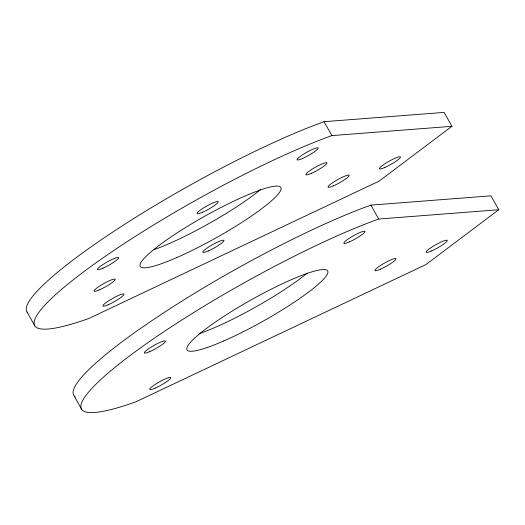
<?xml version="1.0" encoding="UTF-8"?>
<svg xmlns="http://www.w3.org/2000/svg" width="525" height="525" viewBox="0 0 525 525"><rect width="100%" height="100%" fill="white"/><g stroke="black" fill="none" stroke-linecap="round" stroke-linejoin="round"><path stroke-width="0.79" d="M451.927 126.302L379.109 181.125L89.165 318.34A201.639 30.502 -29.3 0 1 82.405 272.757A201.639 30.502 -29.3 0 1 331.892 135.601L451.927 126.302L444.124 112.396L324.082 121.695A201.639 30.502 -29.3 0 0 122.975 225.389A201.639 30.502 -29.3 0 0 27.628 312.743M498.75 209.738L425.933 264.561L135.988 401.776A201.639 30.502 -29.3 0 1 129.229 356.186A201.639 30.502 -29.3 0 1 378.709 219.03L498.75 209.738L490.947 195.832L370.906 205.124A201.639 30.502 -29.3 0 0 172.384 307.164A201.639 30.502 -29.3 0 0 73.822 395.384L81.624 409.29M324.082 121.695L331.892 135.601M370.906 205.124L378.709 219.03M27.005 311.948L34.807 325.854M75.265 396.861A201.639 30.502 -29.3 0 1 74.452 396.178M260.472 189.643A80.653 12.2 -29.3 0 1 154.179 249.611M307.289 273.079A80.653 12.2 -29.3 0 1 199.251 333.657M333.605 185.771A12.101 1.831 -29.3 0 0 349.23 175.363A12.101 1.831 -29.3 0 0 333.106 182.418A12.101 1.831 -29.3 0 0 333.605 185.771M384.851 167.455A12.101 1.831 -29.3 0 0 400.483 157.054A12.101 1.831 -29.3 0 0 384.352 164.108A12.101 1.831 -29.3 0 0 384.851 167.455M208.353 250.898A12.101 1.831 -29.3 0 0 223.978 240.489A12.101 1.831 -29.3 0 0 207.854 247.544A12.101 1.831 -29.3 0 0 208.353 250.898M311.332 173.362A12.101 1.831 -29.3 0 0 326.957 162.96A12.101 1.831 -29.3 0 0 310.833 170.015A12.101 1.831 -29.3 0 0 311.332 173.362M202.617 212.212A12.101 1.831 -29.3 0 0 218.243 201.81A12.101 1.831 -29.3 0 0 202.118 208.865A12.101 1.831 -29.3 0 0 202.617 212.212M99.638 289.748A12.101 1.831 -29.3 0 0 115.264 279.339A12.101 1.831 -29.3 0 0 99.14 286.394A12.101 1.831 -29.3 0 0 99.638 289.748M102.985 268.183A12.101 1.831 -29.3 0 0 118.617 257.782A12.101 1.831 -29.3 0 0 102.487 264.83A12.101 1.831 -29.3 0 0 102.985 268.183M302.571 158.458A12.101 1.831 -29.3 0 0 318.202 148.057A12.101 1.831 -29.3 0 0 302.078 155.105A12.101 1.831 -29.3 0 0 302.571 158.458M108.393 304.651A12.101 1.831 -29.3 0 0 124.025 294.249A12.101 1.831 -29.3 0 0 107.894 301.304A12.101 1.831 -29.3 0 0 108.393 304.651M176.899 257.532A80.653 12.2 -29.3 0 0 281.092 188.18A80.653 12.2 -29.3 0 0 173.591 235.2A80.653 12.2 -29.3 0 0 176.899 257.532M431.675 250.891A12.101 1.831 -29.3 0 0 447.3 240.489A12.101 1.831 -29.3 0 0 431.176 247.537A12.101 1.831 -29.3 0 0 431.675 250.891M149.809 351.619A12.101 1.831 -29.3 0 0 165.434 341.211A12.101 1.831 -29.3 0 0 149.31 348.265A12.101 1.831 -29.3 0 0 149.809 351.619M380.422 269.207A12.101 1.831 -29.3 0 0 396.053 258.799A12.101 1.831 -29.3 0 0 379.929 265.853A12.101 1.831 -29.3 0 0 380.422 269.207M349.394 241.894A12.101 1.831 -29.3 0 0 365.019 231.486A12.101 1.831 -29.3 0 0 348.895 238.54A12.101 1.831 -29.3 0 0 349.394 241.894M155.216 388.087A12.101 1.831 -29.3 0 0 170.842 377.685A12.101 1.831 -29.3 0 0 154.718 384.733A12.101 1.831 -29.3 0 0 155.216 388.087M223.722 340.968A80.653 12.2 -29.3 0 0 327.915 271.609A80.653 12.2 -29.3 0 0 220.408 318.636A80.653 12.2 -29.3 0 0 223.722 340.968"/></g></svg>
